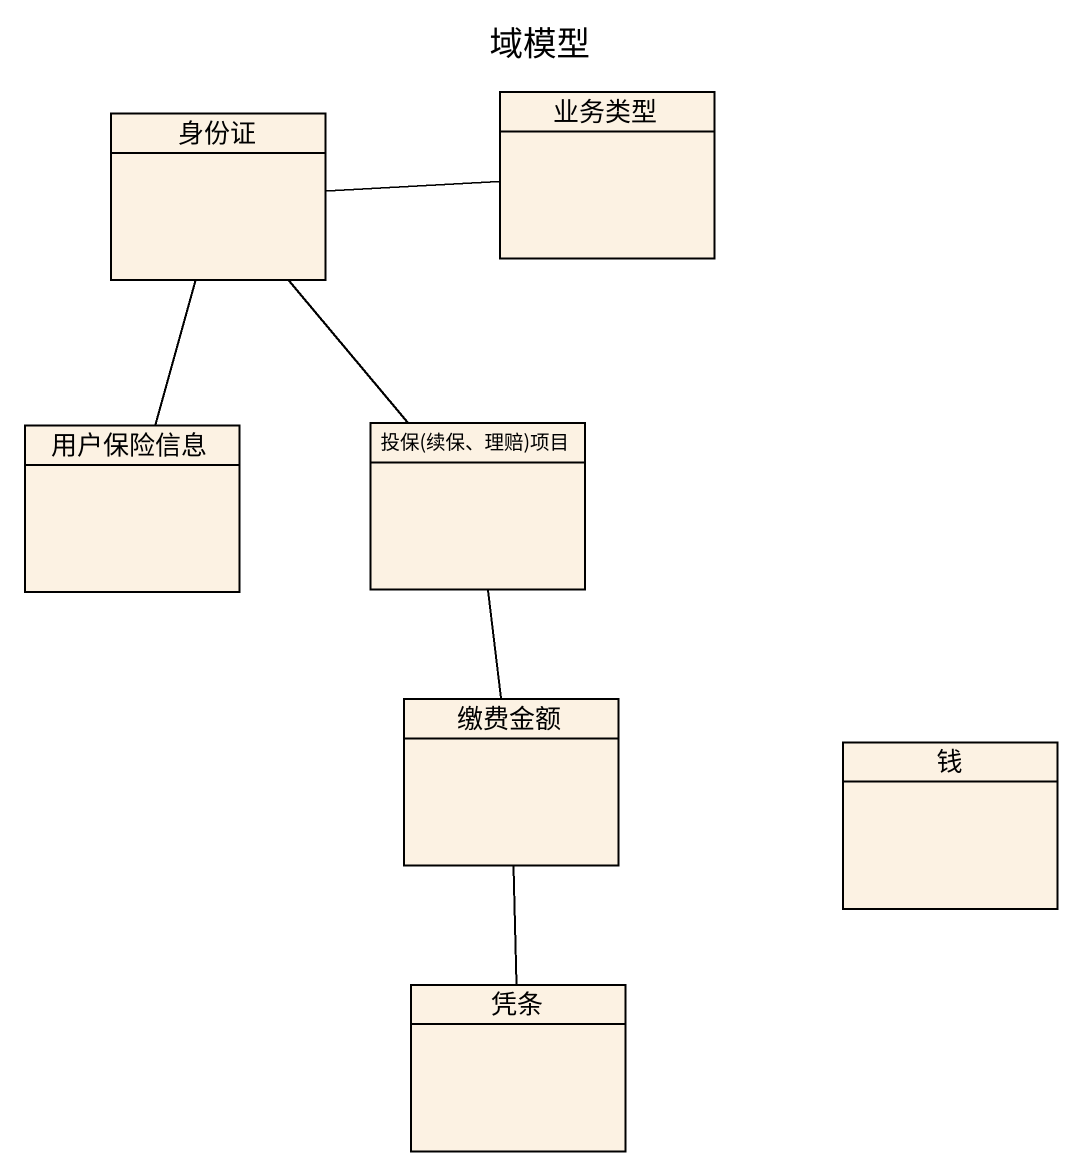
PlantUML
@startuml
title 域模型
hide circle
hide empty members
class 身份证
class 业务类型
class 用户保险信息
class "投保(续保、理赔)项目" as 投保_续保_理赔_项目
class 缴费金额
class 钱
class 凭条
身份证 -right- 业务类型
身份证 -- 用户保险信息
身份证 -- 投保_续保_理赔_项目
投保_续保_理赔_项目 -- 缴费金额
缴费金额 -- 凭条
@enduml
